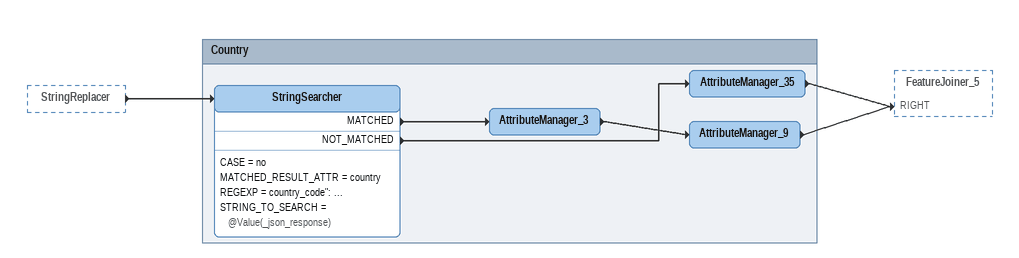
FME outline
StringReplacer [outside]
    -> StringSearcher

Bookmark: Country
StringSearcher
    CASE = no
    MATCHED_RESULT_ATTR = country
    REGEXP = country_code": ...
    STRING_TO_SEARCH = @Value(_json_response)
    MATCHED -> AttributeManager_3
    NOT_MATCHED -> AttributeManager_35
AttributeManager_35
    -> FeatureJoiner_5 [RIGHT]
AttributeManager_3
    -> AttributeManager_9
AttributeManager_9
    -> FeatureJoiner_5 [RIGHT]
